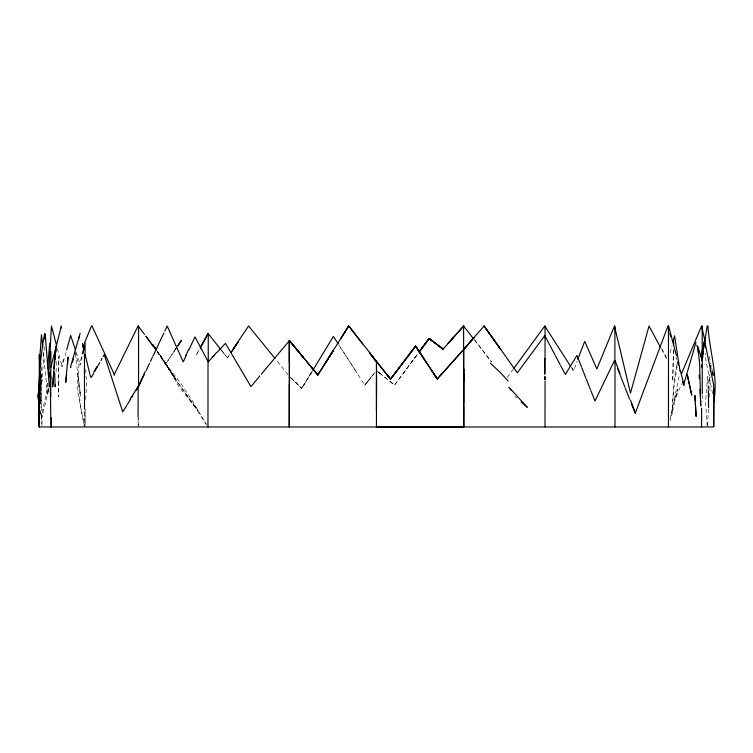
<?xml version="1.0" encoding="UTF-8"?>
<svg xmlns="http://www.w3.org/2000/svg" width="753" height="753" viewBox="0 0 753 753"><rect width="100%" height="100%" fill="white"/><g stroke="black" fill="none" stroke-linecap="round" stroke-linejoin="round"><path stroke-width="0.56" stroke-dasharray="3.77 2.82" d="M41.49 367.285L41.086 403.919L42.149 425.784M75.347 353.599L77.728 373.074L77.079 388.793L84.487 426.951L84.534 409.463M85.08 408.898L85.07 425.85L85.061 409.463M138.561 425.831L138.561 417.811M544.786 380.152L544.805 375.578M709.797 397.17L709.975 376.613M673.511 349.797L672.758 381.423L673.389 349.693M56.108 371.963L56.324 360.499M40.464 389.405L40.85 374.778L40.813 404.069L40.446 397.019M40.493 411.882L41.716 418.819C43.853 407.938 47.608 398.045 47.994 387.626M85.644 399.514L86.491 385.432L85.673 367.502M707.378 425.84L708.498 408.644M44.323 346.785L42.008 381.413L41.5 374.749M48.729 387.88L48.267 393.593L48.088 387.851M40.455 414.131L41.34 403.627L40.624 374.345M40.38 392.784L41.396 381.46M40.446 394.61L40.671 392.275L40.813 404.069M677.079 366.447L673.333 391.174L671.902 414.141L670.245 420.56M707.989 389.037L709.712 374.269M47.194 383.004C47.58 398.008 39.438 411.957 42.215 426.951M676.712 364.706L674.368 378.251L671.902 414.141L677.625 389.282L674.274 401.048L681.644 383.87M670.17 418.96L679.102 376.453M82.774 350.569L79.78 364.885L80.336 364.838L83.414 350.578M40.38 385.094L41.481 380.849L41.264 375.079M670.142 352.818L671.968 345.815M63.628 358.833L61.482 366.636L62.104 366.636L66.396 351.03M571.405 366.975L573.795 370.692L577.024 361.261M198.839 350.023L195.902 355.548L199.272 350.023M309.681 375.352L312.1 371.351L301.802 388.294L312.777 370.372L301.774 388.332L289.35 376.462M175.647 348.799L166.404 362.946L176.513 347.839L174.103 351.557L175.967 348.752M227.472 357.891L229.806 354.334L227.359 357.863M507.296 377.366L513.217 369.262M403.25 373.413L417.821 353.741L394.572 385.009L378.335 372.151L394.657 385.056L417.83 353.722M374.975 372.481L367.756 381.517M367.699 381.489L364.8 385.094L338.784 344.846M376.585 370.674L381.112 374.241L378.335 372.133M390.054 381.489L394.563 385.103M515.005 396.492L516.756 398.036M290.969 377.968L301.849 388.294M290.903 377.959L301.774 388.332M287.966 374.693L275.683 359.341M221.231 350.06L227.51 357.939L221.241 350.098M221.297 350.107L222.672 351.858M474.343 339.49L491.7 362.042M474.738 340.431L491.417 362.052M173.595 376.895L198.237 410.762L178.998 386.816L163.909 360.386L157.302 351.03M157.161 352.028L175.863 379.136L159.344 353.712C174.32 378.533 191.855 401.528 207.263 425.982M157.189 351.312L169.453 369.864L163.909 360.386M157.01 351.02L173.736 376.538L163.156 360.423L181.426 384.246L192.448 401.01L206.068 423.958M338.794 344.846L356.988 372.876M571.593 367.906L573.381 370.692M661.699 348.498L667.431 359.275M661.652 349.496L667.431 360.254M76.194 352.235L80.336 364.838M676.025 356.658L676.862 359.83M75.215 351.256L78.943 365.459L78.218 381.206L80.298 404.257L84.487 426.951M57.369 348.583L62.104 366.636M711.858 368.481L713.439 375.352M709.147 356.536L710.813 363.906M711.999 371.907L712.78 375.352M712.554 393.631L705.862 360.075L705.57 353.345M713.166 371.926L713.665 376.528M83.357 350.926L83.743 354.428M43.241 351.962L47.618 394.468M707.218 425.84L705.552 401.773L707.613 376.481L708.281 389.122M712.752 371.907L712.959 375.352M40.521 374.919L40.766 386.073L40.474 374.825M47.957 383.258L48.06 386.703M545.078 376.491L545.087 379.936M138.147 417.774L138.166 425.803M702.238 394.845L702.248 401.726M545.181 376.5L545.181 379.945M544.88 376.5L544.88 379.936M58.819 381.799L58.546 396.803L58.79 356.461L58.819 381.799M373.573 374.288L364.819 385.075L373.573 374.288M80.703 396.022L77.728 373.074L80.703 396.022"/><path stroke-width="1.13" d="M39.307 426.979L39.316 420.212M50.743 397.208L50.809 367.426L61.379 325.983L61.2 328.12M207.96 426.989L208.016 361.854M289.331 362.165L289.35 340.516L317.86 374.975L348.743 325.964L390.525 379.154L396.812 370.9M296.513 349.138L303.628 357.779L289.406 340.638L289.35 426.96L289.387 340.667L317.832 374.985L333.297 350.55L325.494 362.767M376.472 410.677L376.491 361.835L369.582 352.875L376.491 361.835L376.434 426.989M463.613 407.608L463.669 349.505L437.295 378.947L415.571 346.154L421.031 354.381L415.571 346.154L396.793 370.918M463.613 350.107L463.613 326.021L473.345 338.634M463.669 349.448L463.707 426.979L420.146 426.923M463.603 403.043L463.66 368.838L463.632 381.366M544.993 426.951L545.059 381.3M545.04 358.447L545.05 335.584M701.57 367.163L701.57 364.951M713.731 393.706L713.703 426.97L713.976 389.103L713.788 401.735C718.503 376.152 709.439 351.463 707.942 326.04L707.227 325.936L701.975 358.108M84.505 408.888L84.449 354.607M138.1 416.87L138.157 386.609L145.291 371.445M208.261 361.6L208.242 333.635L220.535 349.194M289.368 383.795L289.34 426.989M376.5 394.412L376.538 378.119M463.726 407.589L463.669 426.97L463.594 374.514M544.805 373.29L544.843 358.419L544.795 374.429M614.881 362.739L614.881 326.058M668.476 326.049L668.466 426.97M701.57 426.979L701.598 408.145M673.587 344.102L673.624 341.824L673.521 345.194M48.578 377.357L51.449 326.021L56.776 346.324M702.7 357.637L703.029 351.905L701.909 358.484M55.289 384.538L55.148 386.826L54.658 373.046M67.582 363.878L68.024 357.035L65.671 382.317L66.603 375.352M708.573 407.505L708.347 390.28M44.832 339.208L45.189 333.795L49.312 386.694M53.727 371.973L52.625 386.92L55.91 346.709L54.818 359.341M710.399 370.9L710.823 365.196M40.144 374.119L40.323 371.973M39.325 404.408L39.288 354.738C40.69 378.815 37.33 402.959 39.363 426.96L39.561 424.626M54.028 368.528L54.621 361.638M47.495 368.321L49.792 343.123M39.542 403.928L38.412 415.571L38.892 413.275M49.736 377.074L50.216 372.208L50.837 379.107M44.568 333.843C38.742 364.527 38.13 395.89 39.363 426.96M55.336 354.719L54.263 361.553L54.498 368.443M55.703 352.432L56.061 350.154M701.57 360.518L703.029 351.905M83.414 350.578L85.07 342.897L85.07 356.903L85.07 354.644L90.671 377.244M700.732 356.583L705.081 338.643L702.238 351.237L702.182 326.021M39.561 388.275L37.65 395.692L39.071 403.787M673.003 341.815L674.566 335.819L680.044 371.135M78.481 339.641L79.329 336.422M72.467 362.08L73.342 358.88M66.697 349.919L70.678 335.433L75.507 350.136M695.932 342.399L683.545 385.188L682.707 382.016M635.184 413.425L667.958 326.021L668.513 328.129M577.843 359.162L584.733 341.344L596.865 368.979L614.476 326.021L630.468 393.113L649.03 326.021L660.597 347.538M84.534 342.897L91.48 326.002L92.026 325.983L114.55 375.041L114.023 375.003L138.034 326.04M681.587 373.479L701.57 326.021L705.222 342.078M183.713 360.847L186.17 355.632M189.107 349.373L194.98 336.855L208.252 361.845L214.69 354.908M138.552 386.6L144.275 374.476M146.186 370.438L149.518 363.37M150.478 361.355L152.379 357.317M152.859 356.31L163.834 333.08M164.785 331.066L167.166 326.021L183.224 361.892M185.775 355.632L188.721 349.383M200.307 347.265L207.856 333.588M208.242 333.635L200.279 348.197M91.471 377.244L93.692 373.319M94.803 371.351L99.791 362.504M100.902 360.546L102.013 358.579M103.123 356.611L104.234 354.644L122.73 411.891L126.683 405.566M93.673 372.311L97.052 366.447M565.334 374.486L576.92 355.444L581.438 366.843M312.768 370.344L333.4 336.431L338.238 343.914M130.109 399.25L138.025 386.609M127.248 404.662L130.636 399.241M131.766 397.433L132.895 395.626M136.293 390.205L137.987 387.494M348.743 325.964L340.977 338.238L348.78 326.011L362.588 343.905M325.616 362.767L333.391 350.559M177.501 345.985L181.52 340.271L177.83 345.938M232.592 349.919L248.575 325.964L274.967 358.437M513.875 368.358L544.777 326.021L570.398 366.043M419.167 351.98L429.097 338.474L443.093 349.147L463.688 325.964M432.599 341.165L429.097 338.474L419.148 351.943L429.097 338.474L443.112 349.1L439.611 346.493M420.456 350.183L429.069 338.586L443.131 349.091M426.396 362.588L415.59 346.164L390.525 379.154L387.014 374.806L390.572 379.126M415.59 346.164L390.543 379.098L376.604 361.864M259.832 375.982L250.956 386.6L225.42 343.359L216.836 352.602M261.31 374.213L289.416 340.61L296.513 349.213M448.28 343.33L463.641 326.049M463.547 349.411L484.104 326.021L517.32 372.801L544.777 335.612L555.055 355.049M448.186 343.302L453.325 337.513M463.669 349.505L437.286 378.975L431.827 370.768M212.271 357.214L216.497 352.545M80.166 333.212L70.377 367.389L71.017 367.417M420.07 427.007L441.842 426.979M420.089 427.055L463.613 426.979M39.984 426.979L713.044 426.979M376.528 427.007L441.86 427.017M521.161 401.904L527.316 407.317L509.019 387.315L510.807 390.063M490.354 363.2L500.613 372.829L508.134 381.084M310.744 366.344L317.832 374.985M369.516 352.875L376.509 361.816M138.119 326.011L144.472 334.323M156.313 350.089L145.875 336.167L149.838 341.768M151.174 343.641L153.17 346.436M155.975 349.157L152.671 344.469L155.899 349.354M421.031 354.362L437.305 378.957M555.573 356.028L560.194 364.772M560.712 365.742L564.825 373.516M630.496 400.219L635.73 413.425M581.843 367.878L585.956 378.232M586.361 379.267L590.474 389.63M590.879 390.666L594.992 401.02L614.476 360.518L615.267 362.551M617.658 368.659L619.653 373.742M620.048 374.759L624.83 386.976M625.225 387.993L629.612 399.184M631.202 403.25L634.788 412.409M620.114 373.77L615.022 360.508L614.975 427.017M698.135 352.526L697.927 346.954L702.267 360.471L702.257 393.744M696.779 345.119L697.344 346.926M668.608 326.002L676.41 355.595M669.906 333.41L670.735 336.582M677.418 361.939L678.255 365.111M680.27 370.401L684.129 385.207M689.437 385.159L691.772 395.203L687.244 374.505L689.221 384.096M82.849 346.248L82.604 343.914L83.847 349.298M713.477 398.186L714.164 401.594L713.618 384.887L705.128 343.246L705.326 347.735M82.604 343.914L83.658 350.653M42.77 347.359L41.471 334.718L39.984 354.767L40.822 365.873M697.927 346.954L699.603 363.558L700.751 405.811L699.97 389.235M699.142 375.154L699.349 378.674M695.226 401.217L694.887 395.372L696.13 416.4L695.367 403.552M50.216 372.208L50.846 426.97M51.43 417.811L51.449 426.979M545.031 325.964L545.05 337.457M138.561 386.826L138.552 326.058M50.865 351.237L50.884 367.313M232.79 349.9L231.002 352.564L238.174 341.984L232.79 349.9M473.966 337.73L463.857 349.42L473.966 337.73M500.717 349.401L484.047 326.04L500.717 349.401"/></g></svg>
